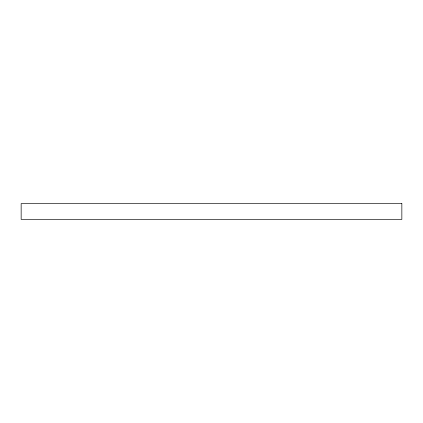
<?xml version="1.0" encoding="UTF-8"?>
<svg xmlns="http://www.w3.org/2000/svg" width="423" height="423" viewBox="0 0 423 423"><rect width="100%" height="100%" fill="white"/><g stroke="black" fill="none" stroke-linecap="round" stroke-linejoin="round"><path stroke-width="0.63" d="M401.85 203.6L21.15 203.6L21.15 219.4L401.85 219.4L401.85 203.6"/></g></svg>
